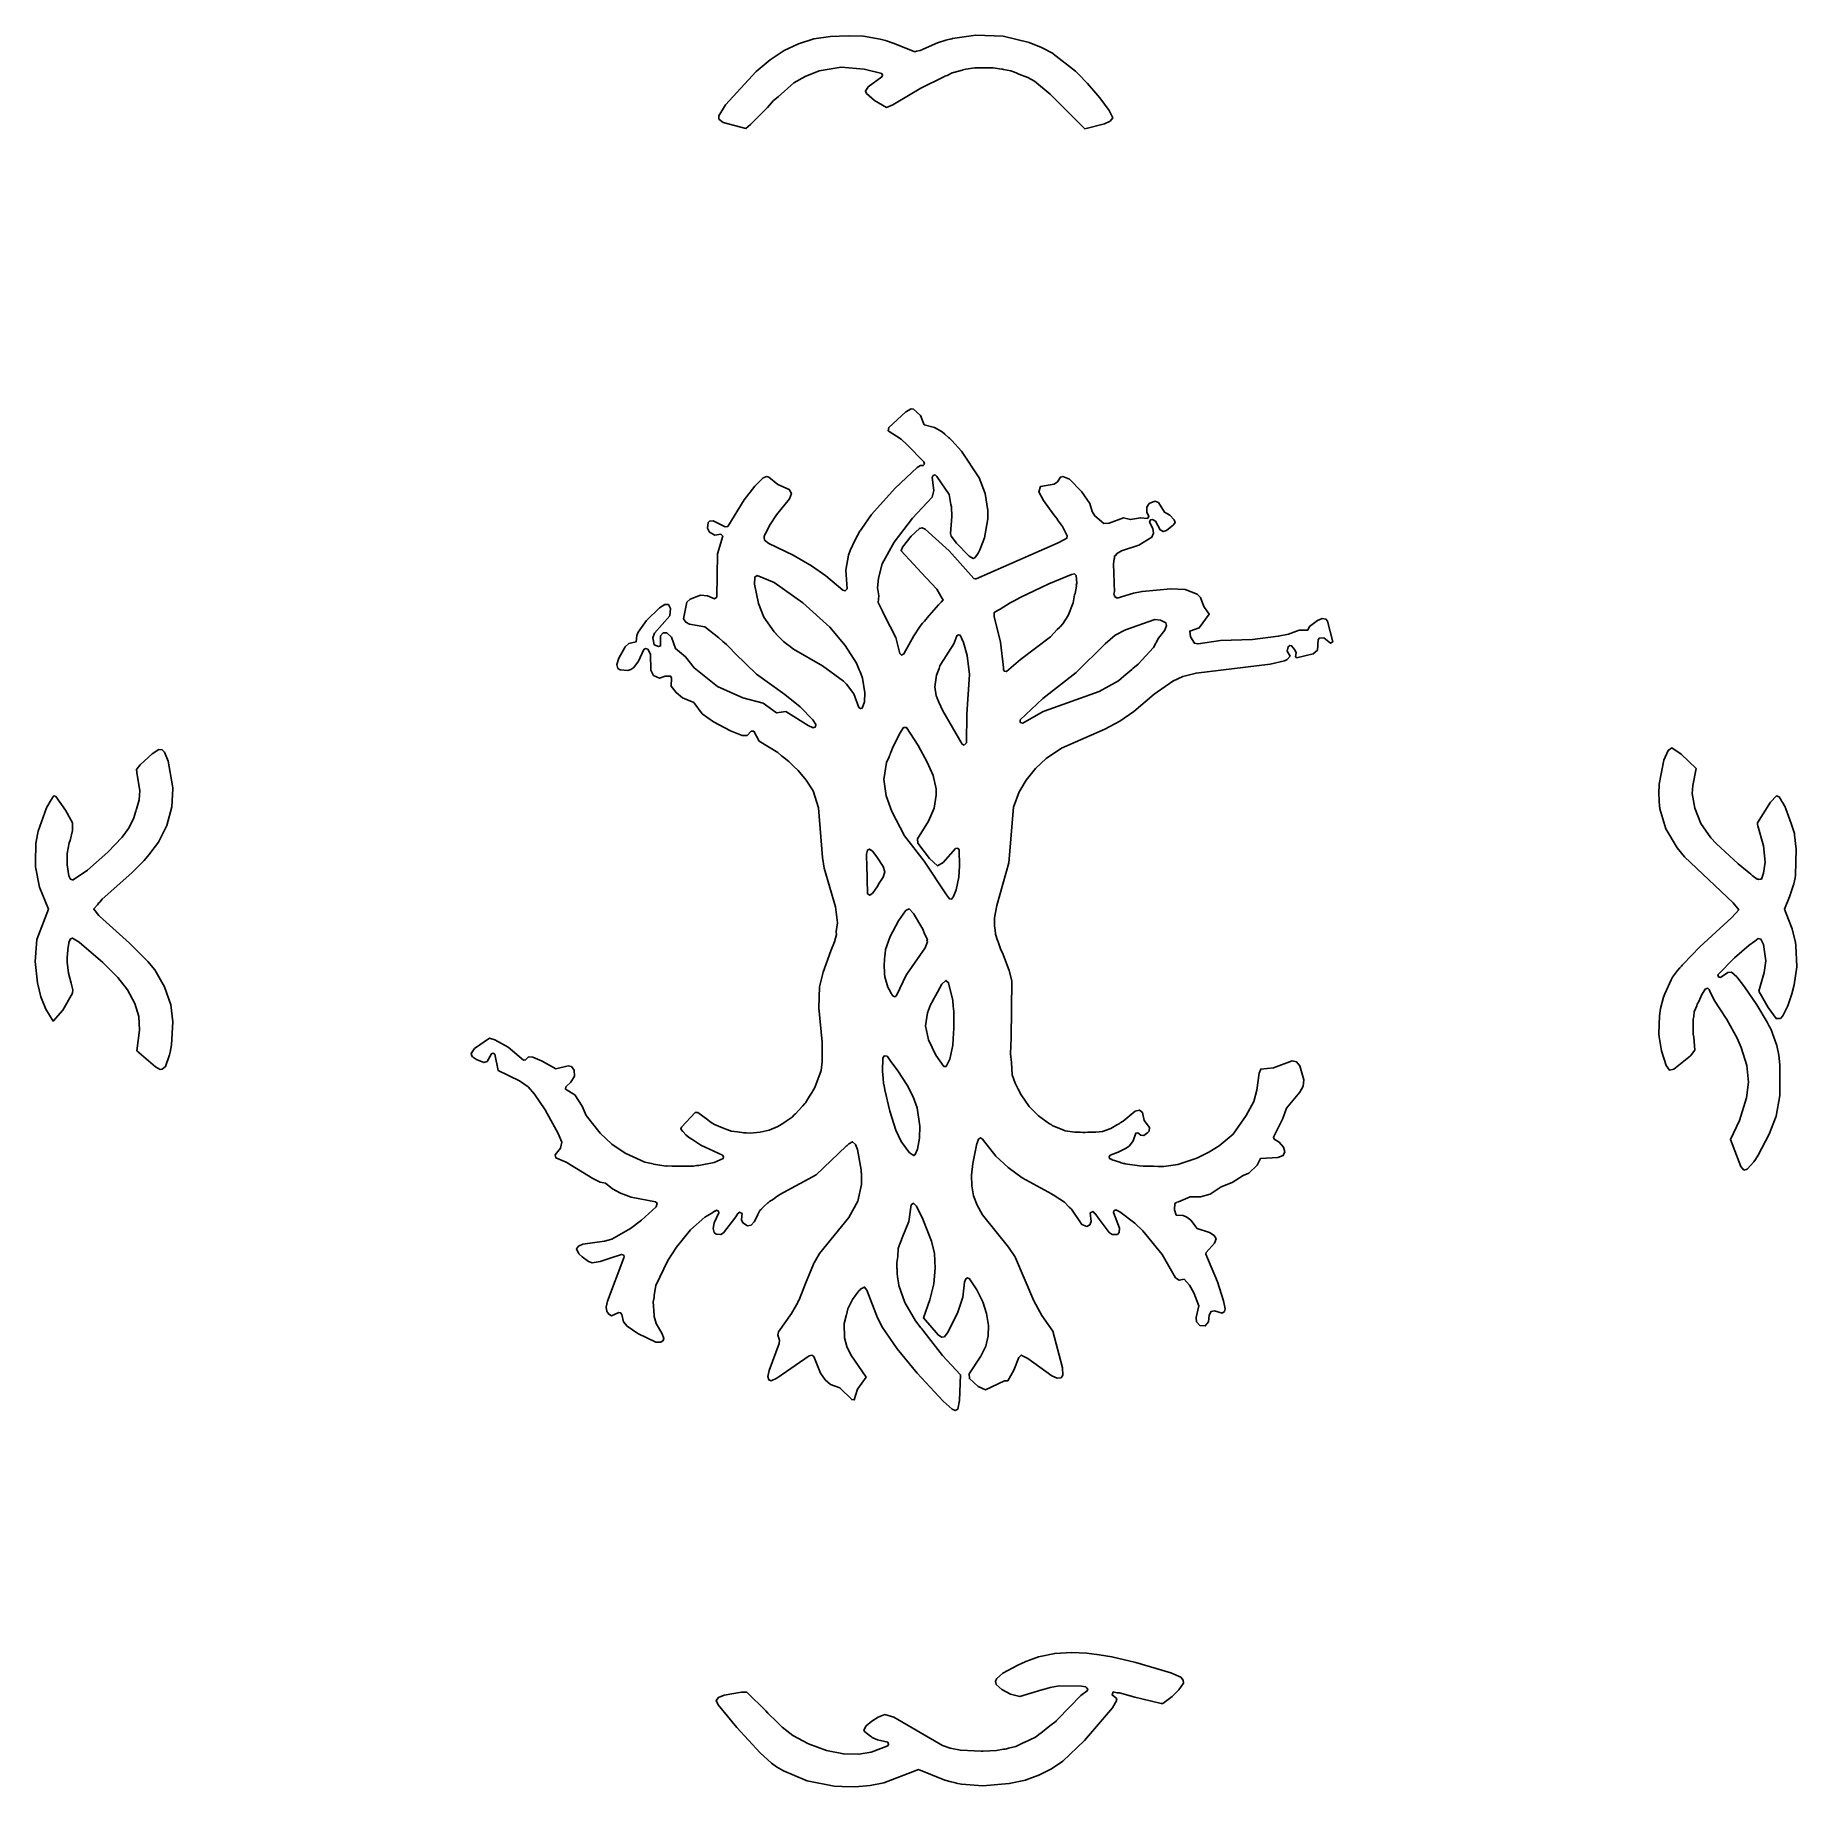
# Model space of a CAD drawing. Header units: millimetres. Extents: x 0 to 300, y 0 to 299.
import ezdxf

# ---------------------------------------------------------------- set-up
doc = ezdxf.new("R2010")
doc.units = ezdxf.units.MM
doc.layers.add('CUT', color=7, linetype='CONTINUOUS')

msp = doc.modelspace()

# ---------------------------------------------------------------- linework, layer by layer
at = {"layer": 'CUT'}
for points in [[(156.0558, 297.8502), (156.2706, 297.9013), (156.415, 297.9356), (160.3977, 298.5122), (165.0093, 298.3272), (169.4236, 297.2991), (171.5384, 296.4434), (173.5139, 295.3787), (173.5346, 295.3666), (173.5368, 295.3653), (173.5457, 295.36), (173.5594, 295.352), (177.3373, 292.3896), (177.8104, 291.9107), (179.3783, 290.3201), (181.4509, 287.852), (183.0712, 285.7086), (183.6709, 284.4285), (183.2269, 283.8691), (182.241, 283.4481), (178.9046, 282.6036), (173.0305, 288.455), (170.3272, 290.6847), (169.2098, 291.3186), (167.706, 291.908), (167.2485, 292.1311), (166.9461, 292.2059), (166.346, 292.4411), (165.0788, 292.6673), (164.9011, 292.7112), (164.8186, 292.7137), (163.2909, 292.9865), (160.2198, 292.9537), (158.6934, 292.7424), (158.1695, 292.5966), (158.0873, 292.5896), (157.8783, 292.5156), (156.3738, 292.0971), (155.5134, 291.6792), (155.0799, 291.5259), (154.9535, 291.4073), (151.0385, 289.506), (146.8282, 287.0072), (146.244, 286.6792), (145.1856, 286.2171), (143.1533, 287.3794), (141.7846, 288.5955), (141.5978, 288.9608), (142.0404, 289.705), (144.3888, 291.4022), (144.5014, 291.7126), (144.3655, 291.9751), (141.3461, 292.7463), (137.45, 293.0758), (133.7153, 292.4436), (131.3315, 291.5016), (129.4249, 290.4019), (126.7308, 288.0009), (125.9483, 287.3797), (124.9194, 286.2209), (122.0128, 283.2956), (121.2565, 282.6415), (117.3802, 283.6343), (116.6686, 284.2395), (116.6287, 284.7682), (117.8, 286.6579), (123.0242, 292.3334), (125.3967, 294.3456), (127.7763, 295.9352), (130.2175, 297.0683), (132.8323, 297.8779), (135.6403, 298.3026), (138.6464, 298.4229), (141.2657, 298.3298), (144.0832, 297.8475), (145.0208, 297.6114), (146.452, 297.0941), (149.9859, 295.6709), (150.2941, 295.799), (150.8869, 295.9128), (153.8344, 297.2231), (155.2938, 297.6691), (155.9309, 297.8205)], [(84.2471, 124.5928), (85.0234, 124.5353), (86.5695, 123.8891), (88.913, 122.5708), (91.0065, 123.0563), (91.5505, 122.9701), (92.0082, 122.3288), (92.066, 121.3395), (91.4503, 120.3262), (90.5881, 119.4826), (90.5486, 119.1226), (92.1461, 118.1191), (93.3732, 116.2214), (94.0517, 114.6011), (96.4628, 111.6273), (98.4475, 109.7347), (100.6876, 108.2143), (104.0683, 106.7013), (105.4652, 106.4089), (105.5291, 106.3451), (107.7056, 105.9823), (107.8565, 106.0746), (108.7074, 105.9812), (109.6922, 105.9952), (109.9549, 105.981), (110.5395, 106.0073), (110.9464, 106.0131), (110.9999, 106.021), (111.1216, 105.9823), (112.3308, 106.0126), (112.8564, 106.1115), (113.2614, 106.1297), (115.8718, 106.6306), (117.3662, 107.2985), (117.4389, 107.5842), (117.26, 107.8607), (113.5928, 109.5754), (112.0305, 110.593), (111.5075, 110.9612), (111.033, 111.362), (110.5563, 111.8708), (110.5469, 111.8808), (110.5459, 111.8819), (110.18, 112.2725), (110.1567, 112.3164), (110.2826, 112.6592), (112.6395, 115.123), (113.0922, 115.1588), (114.79, 113.9034), (115.1785, 113.5503), (115.6212, 113.2888), (115.9127, 113.0733), (117.2878, 112.5407), (118.4346, 112.0825), (118.4984, 112.0718), (118.7677, 111.9675), (119.8414, 111.8458), (120.9098, 111.6661), (121.2969, 111.681), (121.9683, 111.6049), (123.6539, 111.7872), (125.2062, 112.1399), (126.6868, 112.7321), (127.518, 113.2888), (127.7266, 113.3888), (128.1132, 113.6874), (129.1058, 114.3521), (129.4706, 114.7357), (129.6896, 114.9049), (130.8649, 116.2019), (131.2854, 116.6441), (131.3288, 116.714), (131.4166, 116.8109), (132.0746, 117.8923), (132.5391, 118.6095), (132.6403, 118.8219), (132.979, 119.3662), (134.0359, 122.272), (134.2498, 123.7878), (134.2179, 127.083), (133.6443, 132.9769), (133.7963, 136.5041), (134.4122, 139.0334), (135.6766, 142.6572), (136.3332, 144.1927), (136.6657, 145.4321), (136.6355, 145.8856), (136.602, 145.9238), (136.8164, 147.43), (136.4868, 150.1189), (134.583, 156.7413), (134.2793, 158.5409), (133.6194, 166.9936), (132.6783, 169.8947), (131.5298, 171.7096), (130.1267, 173.3791), (129.3344, 174.075), (128.5594, 174.8867), (127.4861, 175.7441), (127.3283, 175.8368), (126.6947, 176.3933), (123.5335, 178.3714), (122.577, 180.0225), (122.1446, 180.0448), (121.4625, 179.3013), (120.6371, 179.3018), (118.628, 180.0933), (115.7129, 181.6107), (113.8164, 182.979), (112.3652, 184.9276), (110.4619, 185.7479), (109.3599, 186.6195), (108.5583, 187.708), (108.5832, 189.1264), (108.4425, 189.3899), (107.5381, 189.4225), (106.5754, 189.056), (105.5526, 189.5517), (105.0562, 190.4422), (104.993, 193.1348), (104.5433, 193.9996), (104.171, 194.1089), (103.9002, 193.9664), (102.9578, 191.9375), (102.1593, 190.8607), (101.6968, 190.531), (101.1338, 190.3854), (99.8395, 190.4874), (99.4572, 190.7253), (99.2749, 191.3828), (99.6219, 192.4602), (100.6924, 194.4296), (101.354, 194.9553), (102.5721, 195.2314), (102.6968, 196.3338), (102.9467, 196.873), (104.3472, 198.9003), (106.5735, 201.0651), (107.4542, 201.5846), (108.0563, 201.592), (108.43, 200.9363), (108.3015, 199.6996), (105.6828, 196.7125), (105.4368, 195.9169), (105.6169, 194.7501), (106.3881, 194.457), (106.7365, 194.5675), (106.7277, 196.302), (107.1643, 196.7711), (107.7996, 196.7682), (108.5906, 196.0369), (109.2682, 194.1061), (110.9934, 192.7134), (112.4755, 190.814), (116.4096, 187.6249), (120.7009, 185.7393), (124.1916, 184.8077), (126.4675, 183.1833), (128.0628, 183.4156), (131.8432, 181), (132.7107, 180.6373), (133.0851, 180.7684), (133.151, 181.1596), (132.6418, 181.9554), (130.457, 184.1739), (127.8721, 186.3095), (123.0385, 189.778), (119.4097, 193.2861), (118.3934, 194.3605), (118.1652, 194.5486), (117.9342, 194.7911), (117.3438, 195.2833), (116.6625, 195.9419), (114.2716, 197.8224), (111.6321, 198.2367), (111.0163, 198.5974), (110.6437, 199.141), (111.2234, 201.9924), (111.7656, 202.5018), (113.532, 203.1694), (114.7103, 203.0716), (115.9177, 202.5974), (116.3263, 202.8823), (116.4129, 210.2132), (117.3195, 213.2647), (116.9849, 213.5923), (115.9484, 213.424), (115.0619, 213.9285), (114.7206, 214.6162), (114.8339, 215.5682), (115.0642, 215.8201), (115.6651, 215.8618), (117.7425, 214.8324), (118.1489, 214.8933), (120.9353, 219.4171), (122.7582, 221.7249), (123.2761, 222.2573), (124.2078, 223.1706), (124.8214, 223.4156), (125.1681, 223.3007), (126.705, 222.0534), (128.6281, 221.2052), (128.9853, 220.496), (128.6664, 219.5736), (126.4765, 216.8746), (125.2905, 215.0799), (124.611, 213.649), (124.5436, 213.6607), (124.3622, 213.2072), (124.3857, 213.1747), (124.3456, 213.0901), (124.4104, 212.5835), (125.1587, 211.9733), (129.2873, 209.9819), (132.401, 208.2113), (134.8652, 206.5067), (137.722, 204.0569), (138.127, 203.9321), (138.4677, 204.2913), (138.2695, 207.4518), (138.7263, 210.0116), (139.0116, 210.8279), (139.8493, 212.6007), (140.6457, 214.1103), (140.6554, 214.1242), (140.7262, 214.2249), (140.9616, 214.5599), (142.6272, 216.9306), (146.6681, 221.4205), (150.3692, 224.9102), (150.9545, 225.2547), (151.4289, 225.263), (151.6355, 225.5223), (151.5436, 225.8762), (148.6955, 228.8118), (147.6423, 229.7415), (145.4718, 231.19), (145.5505, 231.7301), (148.4371, 234.4047), (149.372, 234.9249), (149.7631, 234.8685), (150.9552, 233.7924), (151.604, 232.2008), (153.3199, 231.7475), (154.6332, 231.0249), (155.1024, 230.631), (155.7924, 230.0006), (155.8987, 229.9035), (155.9799, 229.8294), (156.088, 229.7306), (156.1843, 229.6426), (156.2882, 229.5477), (157.9549, 227.7041), (160.9375, 223.1729), (161.9537, 220.505), (162.4166, 217.6294), (162.4198, 216.1803), (161.8351, 212.9607), (161.0364, 210.8973), (160.7597, 210.3366), (160.2793, 209.6203), (159.9155, 209.4333), (159.2145, 209.8295), (157.0931, 212.0725), (156.1931, 213.2553), (156.0451, 213.6788), (156.3178, 216.5627), (156.2615, 218.2267), (156.1368, 218.6309), (155.8596, 220.3142), (153.7586, 223.3891), (153.4434, 223.6541), (153.0885, 223.5787), (152.9493, 223.2436), (153.1998, 221.014), (152.9521, 219.8907), (149.5759, 216.3274), (146.4904, 212.1933), (144.4537, 208.5158), (143.7933, 206.0832), (143.6192, 204.4737), (143.8426, 203.0916), (143.7801, 201.9423), (144.5198, 200.4934), (144.8131, 199.7092), (146.7763, 195.9932), (147.4396, 193.2804), (147.7289, 193.0061), (148.1503, 193.1857), (149.8137, 196.2903), (150.8013, 197.7708), (150.9022, 197.9052), (151.3232, 198.4045), (151.6474, 198.789), (152.3764, 199.6536), (152.4472, 199.7376), (153.6152, 201.0712), (154.0453, 201.5319), (154.0762, 201.5844), (154.3199, 201.8409), (154.4557, 202.031), (154.7944, 202.4177), (154.6521, 202.6532), (154.6524, 202.6571), (154.6491, 202.6581), (153.7175, 204.1999), (151.9576, 206.1049), (151.9294, 206.1409), (151.8587, 206.2119), (147.666, 210.7503), (147.9212, 211.363), (149.3936, 213.2637), (150.7866, 214.5472), (151.2242, 214.6857), (151.7402, 214.4432), (155.8322, 210.7524), (160.0222, 206.0492), (160.2582, 206.0057), (160.2835, 205.9776), (160.3211, 205.9942), (160.4576, 205.969), (174.3842, 212.0934), (175.3543, 212.6295), (175.4276, 212.6619), (175.4419, 212.6779), (175.8377, 212.8966), (175.9092, 213.2902), (175.0942, 214.904), (174.2908, 216.0033), (174.1849, 216.1773), (173.6576, 216.8698), (171.8863, 219.2933), (171.1, 220.8078), (171.3997, 221.6988), (173.6896, 222.1142), (174.2831, 222.4941), (174.8051, 223.2856), (175.1609, 223.4221), (176.3216, 222.9419), (178.3341, 220.8174), (179.7696, 218.7911), (180.1673, 217.4579), (180.6166, 216.6891), (182.1501, 215.3708), (183.075, 215.4583), (185.4736, 216.3757), (186.7154, 216.0775), (188.3724, 216.3798), (189.5594, 216.2286), (189.7925, 216.5987), (189.4801, 217.3533), (189.4631, 218.1501), (189.8901, 218.7819), (190.855, 219.1903), (191.4462, 218.9717), (192.4604, 217.3226), (193.4009, 216.7995), (194.1371, 216.0391), (194.2782, 215.5881), (194.0111, 215.1777), (192.8136, 214.2224), (192.2548, 214.0255), (191.75, 214.3011), (190.9258, 215.7906), (190.4533, 216.0761), (190.1168, 216.0438), (189.9341, 215.6447), (190.4844, 214.5348), (190.6224, 213.7499), (190.3449, 213.0533), (188.0909, 211.7201), (185.1629, 210.7286), (184.2963, 210.2221), (184.1823, 209.9697), (183.9742, 209.8794), (183.9692, 209.4978), (183.9215, 209.3922), (183.8225, 208.5198), (183.9148, 205.3588), (183.9134, 205.2536), (183.9196, 205.1957), (183.9591, 203.8434), (183.8543, 203.3826), (183.9799, 203.1315), (183.9839, 202.9931), (184.0891, 202.913), (184.1264, 202.8384), (184.171, 202.8506), (184.4195, 202.6614), (187.1726, 203.5514), (188.6472, 203.8298), (193.5463, 204.2573), (195.983, 204.1633), (198.0088, 203.3865), (198.6117, 202.8143), (199.1706, 201.2427), (200.0847, 199.9765), (198.3765, 197.628), (196.7759, 197.0768), (196.8781, 196.1165), (197.5783, 195.0021), (198.1873, 194.8893), (201.9844, 195.4607), (207.4608, 195.6427), (211.8364, 196.2126), (213.5913, 196.5775), (215.3603, 197.2131), (216.8601, 197.2135), (217.1655, 197.8397), (218.4834, 198.8583), (219.2898, 199.232), (219.9299, 199.1217), (220.2047, 198.7742), (221.1393, 195.2599), (220.738, 195.0491), (219.5856, 195.9211), (218.8051, 195.9015), (218.6229, 195.6159), (218.4856, 193.8549), (217.7864, 193.211), (214.9589, 192.5417), (214.785, 192.7635), (214.8698, 193.3555), (214.6529, 193.9156), (214.0971, 194.5734), (213.7758, 194.646), (213.4975, 194.4126), (213.3607, 193.6815), (213.8562, 192.7867), (213.3584, 192.238), (212.8642, 192.0235), (210.4786, 191.4748), (197.8375, 189.937), (195.5801, 189.3449), (193.892, 188.5617), (190.7346, 186.3257), (187.2637, 183.4058), (184.8624, 181.7656), (182.3079, 180.3675), (174.9556, 177.1283), (172.3318, 175.3885), (170.5503, 173.6684), (168.9642, 171.7202), (168.0581, 170.1998), (167.8508, 169.9039), (167.7932, 169.7552), (167.773, 169.7213), (166.7671, 167.1394), (166.0159, 157.6212), (163.9534, 150.3888), (163.5704, 148.2735), (163.5397, 146.8402), (163.6713, 146.2565), (163.6609, 146.2484), (163.7213, 145.4926), (164.0829, 144.432), (164.0985, 144.3631), (164.1675, 144.1837), (164.6282, 142.8324), (164.8891, 142.3107), (166.0368, 139.3313), (166.4976, 137.5494), (166.4124, 127.8324), (166.29, 125.0998), (166.4145, 123.6532), (166.5651, 121.5627), (167.0511, 120.1088), (167.5164, 119.2194), (167.5267, 119.1906), (167.5693, 119.1184), (168.0822, 118.1382), (169.4575, 116.1695), (171.0427, 114.5551), (172.88, 113.2299), (173.1845, 113.0917), (173.3557, 112.9521), (175.1629, 112.194), (175.5604, 112.0136), (177.2112, 111.7847), (178.2001, 111.7852), (178.5579, 111.732), (178.9296, 111.7603), (179.0033, 111.7553), (179.4085, 111.7859), (180.7794, 111.7866), (181.9381, 111.9093), (183.328, 112.4086), (184.4997, 113.1018), (184.7664, 113.2234), (184.9304, 113.3565), (185.4153, 113.6434), (187.4658, 115.3523), (188.2087, 115.5537), (188.7238, 115.1517), (189.0412, 113.7625), (189.9083, 112.5713), (189.8706, 111.9719), (189.8173, 111.912), (189.8147, 111.909), (189.7592, 111.8466), (189.6587, 111.7334), (188.9541, 111.2153), (188.4337, 111.3025), (187.9309, 111.6834), (187.6055, 111.642), (187.1577, 110.3073), (186.5362, 109.4863), (185.931, 109.0593), (184.6193, 108.4108), (183.2311, 107.8508), (183.0561, 107.5704), (183.1346, 107.2851), (183.5063, 107.157), (183.552, 107.0706), (184.8566, 106.6792), (184.9549, 106.6419), (185.0208, 106.63), (185.1289, 106.5975), (185.5189, 106.4631), (185.6413, 106.4438), (185.6681, 106.4358), (185.7992, 106.419), (188.2103, 106.0395), (188.8694, 106.0253), (189.205, 105.9823), (189.5617, 106.0105), (190.629, 105.9876), (191.3564, 105.9509), (191.5653, 105.9675), (192.3829, 105.95), (194.7315, 106.2743), (196.7741, 106.9531), (196.8609, 106.9742), (196.94, 107.0082), (197.9626, 107.3481), (200.0311, 108.3654), (201.7825, 109.4613), (204.1762, 111.4586), (206.3445, 114.6423), (207.6712, 117.0287), (208.1675, 118.9184), (208.5618, 121.851), (208.8497, 122.5345), (211.0297, 122.7574), (214.2132, 123.9053), (214.9613, 123.7467), (215.5242, 123.0639), (216.1941, 120.6882), (216.0954, 119.6064), (215.4838, 118.5733), (213.2201, 115.8518), (212.5876, 114.1302), (211.0094, 110.9421), (211.1081, 110.6129), (212.0061, 110.1074), (212.7292, 109.2513), (212.9634, 108.4269), (212.6785, 107.8187), (211.7361, 107.4954), (208.8078, 107.2882), (208.2217, 106.1708), (206.8453, 104.8252), (205.8377, 104.4172), (203.9694, 103.2153), (202.0934, 102.4702), (200.2245, 101.2364), (198.5929, 100.7592), (196.823, 100.7907), (194.8329, 99.9199), (194.5884, 99.8779), (194.4543, 99.7542), (194.2346, 99.6581), (194.1622, 98.562), (194.4628, 97.6617), (195.6535, 97.6028), (196.2994, 97.3495), (196.9614, 96.797), (198.0124, 95.4071), (200.1361, 94.7049), (200.8977, 94.193), (201.2596, 93.6337), (200.9595, 92.8697), (199.5653, 91.2932), (199.4853, 90.9968), (201.4966, 86.3073), (202.5256, 83.0993), (202.7732, 81.7), (202.6843, 81.265), (202.3039, 80.9882), (200.983, 81.4001), (200.4022, 81.2684), (200.0932, 80.6477), (199.9427, 79.4966), (199.4041, 78.8043), (198.4999, 78.882), (197.9333, 79.5309), (197.8573, 80.2426), (198.3047, 82.2061), (197.4851, 84.4466), (196.7455, 85.7225), (195.8384, 86.7566), (194.978, 86.5793), (194.341, 87.0073), (192.1019, 90.9476), (188.8138, 95.0117), (187.4403, 96.2968), (184.9031, 98.2082), (184.1713, 98.5591), (183.8781, 98.3938), (183.8139, 98.0993), (184.8178, 95.4577), (184.7487, 94.7321), (184.4595, 94.3972), (183.5806, 94.3477), (183.0653, 94.6848), (181.3312, 96.968), (180.5999, 98.0204), (180.5357, 98.0154), (180.3124, 98.3094), (179.8331, 98.0353), (179.9833, 96.5612), (179.7453, 96.015), (179.2754, 95.737), (178.3823, 96.059), (176.63, 98.6652), (176.2713, 99.0266), (176.2695, 99.0296), (176.2564, 99.0417), (175.4578, 99.8465), (175.1862, 100.028), (175.1311, 100.0788), (174.1933, 100.6915), (173.6396, 101.0615), (173.5617, 101.1041), (173.49, 101.151), (173.2498, 101.2749), (168.2443, 104.0152), (165.8668, 105.7506), (163.8013, 107.6924), (161.5272, 110.6026), (161.1577, 110.8193), (160.8184, 110.6138), (160.7075, 110.2647), (160.6633, 110.1959), (160.6389, 110.0487), (160.5713, 109.8356), (159.8766, 106.4809), (159.6419, 104.4861), (159.6681, 102.6785), (159.9781, 100.9556), (160.5994, 99.3679), (161.5256, 97.7018), (165.9404, 92.2388), (167.0168, 90.6402), (167.0254, 90.623), (167.0468, 90.5801), (167.0727, 90.5284), (167.1468, 90.3802), (170.2297, 83.0666), (171.6268, 80.5979), (173.4935, 77.9276), (175.1464, 71.6557), (175.2023, 70.4507), (174.8738, 69.9571), (174.2001, 69.9244), (173.2783, 70.3175), (169.2209, 73.2546), (168.1114, 73.8334), (167.6692, 73.4412), (166.8374, 71.2673), (165.8328, 69.4854), (165.2494, 69.4481), (161.9964, 67.9554), (160.7507, 68.513), (159.2777, 69.8325), (159.215, 70.6254), (161.2404, 73.6522), (162.0501, 75.3791), (162.4529, 77.1121), (162.5411, 78.9021), (162.2082, 80.8988), (161.5604, 82.8973), (160.5255, 84.9696), (159.3085, 86.8468), (158.9698, 86.992), (158.6814, 86.823), (158.4594, 86.27), (158.1334, 83.7164), (157.303, 81.1243), (155.6912, 77.7835), (155.0281, 76.9516), (154.5538, 76.906), (153.9386, 77.2889), (151.488, 80.1972), (152.5209, 83.2347), (153.2081, 85.992), (153.4737, 88.6174), (153.3574, 91.1472), (152.8472, 93.2601), (151.3807, 96.9705), (150.2902, 99.1804), (149.7619, 99.7026), (149.3796, 99.4247), (148.963, 96.5662), (147.852, 93.7806), (147.7479, 93.5478), (147.7234, 93.4582), (147.3945, 92.6333), (147.3259, 92.4921), (147.3258, 92.4611), (147.1459, 92.01), (147.0783, 90.5982), (146.9429, 89.6155), (146.9565, 88.7619), (146.9448, 88.6663), (146.9613, 88.4635), (146.9733, 87.7127), (147.068, 87.1529), (147.0681, 87.1526), (147.0681, 87.1524), (147.2382, 86.1475), (147.2757, 85.69), (148.2736, 82.8154), (150.1045, 79.6882), (151.0253, 78.5084), (151.1571, 78.3051), (151.9148, 77.3687), (154.7193, 73.7755), (157.7419, 70.4653), (157.6134, 66.1061), (157.2982, 64.6223), (156.8592, 64.3882), (156.3199, 64.6175), (154.8044, 65.9928), (150.3787, 70.7525), (146.9628, 74.9241), (144.5035, 78.5355), (143.618, 80.1819), (141.8149, 84.9078), (141.3857, 85.4357), (141.1901, 85.2979), (141.1799, 85.3029), (140.8132, 85.1011), (140.702, 84.9543), (140.4663, 84.7883), (139.3752, 83.3041), (138.6091, 81.7349), (138.3474, 80.6765), (138.3199, 80.5922), (138.3162, 80.5501), (137.9926, 79.2414), (138.0512, 76.7748), (138.4141, 75.3189), (139.0934, 73.9109), (141.7103, 70.0956), (140.2567, 68.0455), (139.6926, 66.2093), (139.2535, 66.2798), (137.2054, 68.2664), (135.6364, 68.8527), (134.7428, 69.6397), (133.9367, 70.7951), (132.7872, 73.5994), (132.4933, 73.8422), (132.0242, 73.6957), (126.5148, 69.9436), (125.5689, 69.4751), (125.1669, 69.6047), (124.9986, 70.2131), (125.1867, 71.2104), (126.9129, 75.8252), (126.9606, 76.331), (126.6915, 77.2779), (126.7782, 77.8195), (129.0122, 80.9296), (130.0651, 82.7926), (130.108, 82.8974), (130.2985, 83.2279), (131.3937, 86.0395), (132.7461, 89.3447), (132.7694, 89.3901), (132.816, 89.4806), (132.8418, 89.5308), (132.855, 89.5565), (133.7617, 91.1214), (138.7546, 97.2683), (140.2837, 100.0285), (140.8977, 102.8958), (140.8949, 103.1331), (140.9247, 103.2732), (140.8977, 104.8074), (140.8736, 104.9497), (140.8683, 105.404), (140.2201, 108.8273), (139.8712, 109.6981), (139.3938, 110.1693), (138.7599, 109.8062), (138.4595, 109.5208), (138.4263, 109.4973), (138.3546, 109.4221), (138.342, 109.4129), (138.3195, 109.3877), (133.1819, 104.5057), (127.0185, 101.152), (126.3039, 100.6611), (126.2114, 100.6132), (125.9302, 100.4045), (125.2873, 99.963), (125.1362, 99.8684), (125.0972, 99.8325), (124.9971, 99.7637), (124.3823, 99.1725), (123.9301, 98.7551), (123.9004, 98.7091), (123.6357, 98.4546), (123.3078, 97.7926), (123.2663, 97.7286), (123.2577, 97.6915), (122.6764, 96.5181), (122.1566, 95.9693), (121.4951, 95.8649), (120.7449, 96.3643), (120.5155, 96.848), (120.5533, 97.5137), (120.544, 97.5417), (120.5954, 97.9274), (120.1176, 98.1892), (119.9143, 97.9204), (119.8816, 97.9194), (119.5214, 97.4006), (117.4592, 94.6724), (116.9575, 94.3477), (116.2132, 94.4212), (115.8672, 94.6932), (115.6584, 95.4107), (115.8597, 96.34), (116.6666, 98.035), (116.5701, 98.3594), (116.2563, 98.4862), (115.9963, 98.3297), (115.9147, 98.3394), (115.4408, 97.9951), (114.2795, 97.2957), (111.8316, 95.1794), (109.4534, 92.2029), (107.9512, 89.9208), (105.9062, 85.6787), (105.6172, 84.0398), (105.6211, 83.6321), (105.495, 82.9285), (105.6166, 80.626), (105.6506, 80.5496), (105.652, 80.4083), (105.9839, 79.2481), (107.0252, 77.4605), (107.2804, 76.6863), (107.1563, 76.3045), (106.7985, 76.017), (105.924, 76.0457), (102.8895, 77.533), (101.0203, 78.7581), (100.4408, 79.4869), (100.1418, 80.7767), (99.9705, 80.9882), (99.9554, 81.0402), (99.6156, 81.0723), (98.3693, 80.5328), (97.904, 80.7832), (97.5628, 81.2751), (97.4913, 82.002), (97.7168, 83.0275), (100.5081, 90.4132), (100.5008, 90.4613), (100.5276, 90.5008), (100.4556, 90.832), (100.1126, 90.9801), (98.3217, 90.3837), (96.4342, 89.7833), (95.1072, 89.571), (94.4676, 89.7866), (93.37, 90.5493), (92.8277, 91.1022), (92.4412, 91.9462), (92.7876, 92.3885), (93.5005, 92.7015), (97.1858, 93.2173), (98.4645, 93.5875), (101.5924, 95.3786), (103.4867, 96.8001), (105.9624, 99.093), (106.1506, 99.7088), (105.8909, 99.9062), (101.736, 100.7286), (99.8997, 101.3826), (98.5543, 102.1471), (97.3606, 103.1208), (96.4515, 103.3056), (95.1969, 103.9154), (90.6486, 106.7035), (88.884, 107.4283), (88.7715, 107.9109), (89.6831, 109.0708), (89.9205, 110.1143), (89.3306, 111.5795), (87.0807, 115.5631), (85.2634, 118.2434), (84.1809, 119.503), (82.7364, 120.5002), (79.1088, 122.2816), (78.5197, 125.0631), (78.2389, 125.2315), (77.9572, 125.1511), (77.2179, 123.8391), (76.6401, 123.6381), (75.4215, 124.1423), (75.3893, 124.1605), (74.7553, 124.6356), (74.6143, 124.7851), (74.5157, 125.1583), (75.0635, 126.0196), (77.6354, 127.773), (78.5431, 127.5094), (80.8129, 126.2384), (83.4355, 124.0503), (83.7581, 124.0979)], [(138.3935, 188.0423), (139.6275, 186.4013), (140.4853, 184.0781), (140.7669, 183.9017), (141.0533, 183.9815), (141.4142, 185.0664), (141.503, 186.55), (141.0912, 189.0469), (140.7809, 189.8449), (140.7096, 190.1637), (140.5255, 190.5015), (140.0973, 191.6025), (138.151, 194.6222), (135.5067, 197.7452), (130.9555, 201.8776), (126.0877, 205.3672), (123.1521, 206.5368), (122.766, 206.2792), (122.6979, 205.0804), (123.3803, 201.7646), (124.3143, 199.4761), (126.0539, 196.9413), (126.3901, 196.6046), (126.3937, 196.5992), (126.4207, 196.5739), (127.6705, 195.3221), (128.184, 194.918), (128.3978, 194.7172), (128.5636, 194.6193), (129.333, 194.0139), (134.2749, 191.1922), (137.8715, 188.5644)], [(173.0626, 196.0937), (174.2333, 197.3314), (174.6933, 197.7773), (174.754, 197.882), (175.1718, 198.3237), (176.0561, 199.7146), (176.915, 201.9141), (177.1611, 203.2361), (177.2945, 203.4733), (177.4759, 204.7127), (177.4684, 204.887), (177.5354, 205.2467), (177.4437, 206.5667), (177.1532, 206.8026), (176.6305, 206.7168), (172.8085, 205.1524), (167.8906, 202.7987), (166.9192, 202.2361), (166.201, 201.8935), (164.5129, 200.8424), (163.5533, 200.2866), (163.5511, 200.2436), (163.4862, 200.2032), (163.5205, 199.6237), (163.5124, 199.4613), (163.5354, 199.3703), (163.5355, 199.3689), (163.5422, 199.3437), (164.5959, 195.1772), (165.0606, 190.8619), (165.0868, 190.5583), (165.0937, 190.5541), (165.0996, 190.4995), (165.2491, 190.2483), (165.5681, 190.1778), (167.9818, 192.2471)], [(191.8207, 198.9439), (190.8167, 199.0497), (185.8591, 197.3008), (184.1043, 196.3622), (182.3904, 194.9411), (177.4549, 190.0073), (171.77, 185.5922), (167.8905, 181.9634), (167.9384, 181.5032), (168.3569, 181.3982), (171.81, 183.3763), (171.9785, 183.4636), (181.3434, 186.7941), (184.6259, 188.6114), (185.5751, 189.4158), (186.9265, 190.5183), (187.0849, 190.6952), (187.9956, 191.467), (190.5853, 194.2903), (191.4723, 195.9011), (192.5134, 197.2585), (192.7889, 198.0078), (192.6953, 198.4889)], [(158.3936, 177.6913), (158.7734, 178.0543), (158.856, 182.9517), (159.3088, 189.6933), (158.9171, 192.9553), (158.298, 195.1367), (157.7173, 196.3694), (157.4068, 196.4714), (157.1277, 196.3013), (156.6099, 194.9209), (154.4109, 191.455), (154.3598, 191.3256), (154.2465, 191.156), (154.1254, 190.7322), (153.6705, 189.5806), (153.3829, 187.6109), (153.6247, 186.0898), (153.7789, 185.7336), (153.7952, 185.6444), (154.0941, 185.0058), (154.7404, 183.5129), (158.0644, 177.8581)], [(155.3555, 152.1616), (155.8734, 151.5324), (156.2408, 151.4599), (156.5955, 151.9039), (157.0169, 153.0398), (157.4653, 155.2122), (157.6165, 157.1145), (157.5355, 159.8606), (157.2947, 160.1401), (156.9287, 160.0937), (154.8055, 157.6824), (153.8633, 157.1358), (152.4668, 158.3556), (150.5024, 161.0029), (150.4621, 161.731), (152.3301, 164.7456), (153.2659, 166.9676), (153.6524, 169.1367), (153.5979, 170.2389), (153.099, 172.5196), (152.1106, 174.7434), (150.5376, 177.6174), (148.5811, 180.6593), (148.0528, 180.6578), (147.3622, 179.5974), (146.7851, 178.2941), (146.3092, 177.4573), (145.8991, 176.4057), (145.7846, 176.1734), (145.7183, 175.9423), (145.6416, 175.7456), (145.6302, 175.6855), (145.1877, 174.6862), (144.7354, 171.828), (145.097, 169.0454), (146.0736, 166.3552), (148.2136, 162.2282), (151.5914, 157.9143)], [(0.6952, 137.1855), (0.3316, 140.8525), (0.583, 144.56), (2.5711, 149.7651), (1.0299, 153.4938), (0.3742, 156.9422), (0.3531, 157.6977), (0.3512, 157.7675), (0.351, 157.7751), (0.351, 157.7764), (0.4523, 160.8605), (0.4975, 161.2442), (0.8567, 163.0048), (2.2482, 166.9973), (2.3069, 167.1035), (3.0491, 168.3545), (3.2021, 168.6123), (3.3481, 168.8583), (3.3741, 168.9021), (3.5564, 169.0361), (3.8584, 168.946), (5.4926, 166.6182), (6.6644, 164.4544), (6.6455, 163.1277), (6.2581, 161.4507), (6.1289, 161.0491), (5.7394, 159.2047), (5.784, 158.4215), (5.7391, 157.2872), (6.0735, 155.4163), (6.3555, 154.8398), (6.6884, 154.75), (6.7085, 154.7333), (6.7203, 154.7414), (6.8005, 154.7198), (9.1998, 156.4131), (12.7096, 159.439), (15.1171, 161.9947), (16.2168, 163.5077), (17.0749, 165.1316), (17.4555, 166.4316), (17.5339, 166.6324), (17.561, 166.7923), (18.0155, 168.345), (18.103, 169.9735), (17.6341, 172.9452), (17.6112, 173.1252), (17.5932, 173.2662), (17.5793, 173.375), (17.5637, 173.4974), (18.1714, 174.3328), (20.2263, 176.2004), (21.3836, 176.9151), (21.9502, 176.8754), (22.3506, 176.4655), (22.9353, 174.9196), (23.6968, 170.7188), (23.7294, 170.4192), (23.7324, 170.3922), (23.7335, 170.3814), (23.7459, 170.2678), (23.5743, 167.153), (22.7355, 163.9879), (21.2964, 161.1392), (19.6462, 158.988), (18.8744, 158.0272), (16.769, 155.9217), (11.7436, 151.4707), (11.3077, 150.9636), (11.1653, 150.8307), (10.9013, 150.4909), (10.2947, 149.7852), (10.3241, 149.7479), (10.3189, 149.7413), (11.1593, 148.6849), (11.1639, 148.6807), (11.2784, 148.5354), (16.3471, 143.98), (19.4928, 140.8345), (20.6747, 139.401), (22.3227, 136.5559), (23.3824, 133.468), (23.7253, 130.5563), (23.5154, 126.6641), (23.2942, 125.3877), (23.1699, 124.9413), (22.4707, 122.9518), (21.9258, 122.5065), (21.5958, 122.4738), (20.8048, 122.9063), (17.6133, 125.6621), (18.0465, 129.1415), (17.9602, 131.4661), (17.282, 133.6967), (16.0446, 136.0204), (14.3927, 138.1444), (11.8608, 140.6477), (7.8019, 144.1366), (6.67, 144.8336), (6.3337, 144.678), (6.0508, 144.0836), (5.9827, 143.4568), (5.9459, 143.3813), (5.7397, 141.5421), (5.7547, 141.3593), (5.7391, 141.215), (5.7857, 140.7497), (5.7722, 140.6354), (5.8292, 140.3162), (5.8921, 139.6886), (5.9149, 139.411), (5.9236, 139.3748), (5.9737, 138.8748), (6.4583, 137.1331), (6.7306, 135.9917), (6.6987, 135.4504), (5.0336, 132.5815), (3.3992, 130.6868), (2.1155, 132.7161), (1.2732, 134.8358)], [(280.5669, 140.2258), (280.7031, 140.3815), (283.5871, 143.3156), (289.0323, 148.3074), (290.1943, 149.6557), (289.2593, 150.824), (280.9349, 158.668), (279.6825, 160.1991), (277.7885, 163.4484), (276.7657, 166.8087), (276.7394, 167.012), (276.7283, 167.0973), (276.7243, 167.1283), (276.7177, 167.1794), (276.6023, 169.4481), (276.6269, 170.9771), (276.6325, 171.032), (277.4627, 175.1369), (278.1996, 176.7626), (278.802, 177.2015), (280.3825, 176.1329), (282.9332, 173.7069), (282.3453, 170.7974), (282.2837, 169.4429), (282.4886, 168.172), (282.4886, 168.1669), (282.4903, 168.1611), (282.6913, 166.9142), (283.7508, 164.3142), (285.4539, 161.8777), (286.3386, 160.9296), (290.0912, 157.4472), (292.2502, 155.689), (292.4604, 155.5035), (293.3268, 154.8708), (293.478, 154.8572), (293.5984, 154.7809), (293.8145, 154.827), (293.8379, 154.8249), (293.8415, 154.8328), (294.0298, 154.873), (294.3858, 155.8731), (294.6795, 157.7706), (294.413, 160.5523), (293.4133, 163.951), (293.3534, 164.1602), (293.3486, 164.4343), (295.5877, 167.9455), (296.6039, 169.0151), (297.0333, 168.8809), (297.3756, 168.3241), (297.5348, 168.0651), (297.6717, 167.8424), (297.9943, 167.3176), (298.0063, 167.2954), (298.2066, 166.8278), (299.1208, 164.3278), (299.641, 162.6054), (299.6739, 162.4189), (299.935, 159.9343), (299.8455, 155.5307), (299.7996, 155.0919), (299.5673, 154.0431), (298.8098, 151.8331), (297.9706, 149.7654), (298.6657, 148.006), (299.2554, 146.3794), (299.843, 144.0954), (299.894, 143.5286), (300.0542, 140.0022), (300.0488, 139.9093), (299.631, 136.8493), (299.2339, 135.3167), (298.5463, 133.2749), (297.6806, 131.5732), (297.2715, 131.1238), (296.5244, 131.1357), (295.1693, 133.0386), (293.601, 135.7836), (294.5005, 138.9427), (294.7679, 140.9707), (294.3874, 143.7528), (293.9442, 144.6656), (293.9336, 144.6649), (293.9331, 144.6662), (293.4759, 144.7276), (292.9271, 144.3173), (291.9617, 143.6319), (289.4314, 141.4624), (286.5987, 138.5845), (286.7152, 138.2401), (287.0651, 138.1414), (288.3013, 138.9721), (288.9396, 139.0414), (289.8395, 138.2023), (291.1524, 136.5249), (293.2847, 133.4485), (295.0106, 130.5407), (295.3774, 129.843), (295.4689, 129.669), (295.5858, 129.4466), (295.6288, 129.3649), (296.6872, 126.5522), (296.9977, 124.8916), (297.1657, 123.2651), (297.1841, 122.9535), (297.1841, 118.0408), (296.5444, 114.5223), (295.3683, 111.4362), (293.4806, 107.8694), (293.0424, 107.1558), (292.7215, 106.7478), (291.6337, 105.4957), (291.0637, 105.3336), (290.539, 105.9301), (288.7539, 110.5674), (290.2876, 113.76), (291.5063, 117.655), (291.8342, 120.3155), (291.5328, 123.1621), (290.6162, 126.1762), (289.9164, 127.7898), (288.1564, 130.9814), (285.9907, 134.2431), (285.2473, 135.8191), (285.1645, 136.0804), (284.9352, 136.2779), (284.6047, 136.1986), (284.6, 136.1998), (284.5985, 136.1971), (284.54, 136.1831), (283.9054, 135.2432), (283.3689, 134.022), (283.1229, 133.5868), (283.0382, 133.2693), (282.6064, 132.2864), (282.5546, 131.4555), (282.4356, 131.0094), (282.429, 128.4617), (282.5379, 127.9655), (282.6904, 125.7706), (281.9966, 124.8076), (279.1289, 122.5051), (278.4014, 122.3255), (277.8505, 123.1172), (277.0579, 125.6225), (276.6334, 128.0439), (276.6008, 128.5066), (276.6806, 131.618), (276.8488, 132.8165), (277.3725, 134.7919), (277.5892, 135.3642), (278.6754, 137.734), (278.9217, 138.1482), (279.776, 139.3215), (280.1805, 139.784), (280.4191, 140.0569)], [(141.7716, 159.1049), (141.7886, 158.4591), (141.7729, 158.3444), (141.8098, 157.656), (141.8116, 157.5867), (141.8042, 157.528), (141.8161, 157.415), (141.9491, 152.3665), (142.3617, 152.1072), (142.7272, 152.4), (142.7749, 152.4208), (143.6737, 153.7232), (143.8147, 153.9942), (144.6326, 155.2185), (144.9125, 156.1046), (144.5949, 157.0346), (143.5102, 158.6684), (142.7982, 159.6166), (142.573, 159.7721), (142.5478, 159.8067), (142.5085, 159.8165), (142.2749, 159.9778), (141.9223, 159.798)], [(148.3954, 149.4841), (147.1933, 147.7869), (145.7998, 145.0914), (145.0014, 142.8985), (144.9366, 142.1244), (144.9185, 142.0621), (144.9121, 141.8321), (144.896, 141.6399), (144.8553, 141.4182), (144.8614, 141.2263), (144.7674, 140.1044), (144.8347, 139.033), (144.8288, 138.8181), (144.8546, 138.7164), (144.8849, 138.2349), (145.3761, 136.4972), (145.8648, 135.6616), (145.955, 135.3683), (146.0756, 135.2686), (146.1769, 135.0612), (146.2285, 135.04), (146.2868, 134.9403), (146.6064, 134.8542), (146.877, 135.0448), (148.5914, 138.612), (148.6457, 138.7032), (151.7589, 143.1785), (152.1517, 144.1602), (152.0527, 144.4286), (152.1384, 144.5727), (151.6342, 145.5621), (151.3446, 146.3466), (149.745, 149.0139), (149.0094, 149.7775), (148.8263, 149.69), (148.626, 149.6462), (148.5447, 149.5554)], [(153.5092, 134.9922), (153.1139, 134.2963), (153.0581, 134.1586), (152.6749, 133.4505), (152.1566, 132.1301), (151.8134, 129.9092), (152.2921, 127.5207), (153.5609, 124.8975), (154.9445, 122.9704), (155.3201, 122.9634), (155.9567, 124.1939), (156.4366, 126.5792), (156.5777, 128.6216), (156.6484, 129.435), (156.6466, 129.6185), (156.6485, 129.6471), (156.6455, 129.7228), (156.6195, 132.3113), (156.506, 133.2155), (156.4664, 134.2068), (155.7482, 137.2182), (155.2932, 137.6166), (154.5963, 137.001)], [(150.8436, 112.8219), (150.3927, 115.9234), (149.7361, 117.8243), (148.6703, 119.8064), (147.1282, 122.2553), (145.8179, 123.9759), (145.3668, 124.6521), (145.2838, 124.6772), (145.2326, 124.7445), (144.7991, 124.7766), (144.5583, 124.3906), (144.4653, 122.1464), (144.6304, 120.9005), (144.6715, 120.1452), (144.8313, 119.3842), (144.8848, 118.9806), (145.7228, 115.3893), (146.7531, 112.1493), (147.6895, 110.1888), (149.0874, 108.247), (149.8335, 107.8068), (150.0778, 107.9867), (150.4246, 108.8964), (150.7866, 110.7682)], [(161.5967, 6.4346), (163.8692, 6.5266), (165.1068, 6.7414), (165.3232, 6.7603), (165.5648, 6.8208), (165.7748, 6.8573), (165.9121, 6.9079), (167.1574, 7.22), (168.5542, 7.8819), (168.5775, 7.8905), (168.6046, 7.9057), (170.5112, 8.8091), (171.2957, 9.424), (171.4166, 9.4922), (172.9681, 10.7349), (174.0192, 11.5588), (174.097, 11.6391), (174.1101, 11.6496), (174.3332, 11.883), (178.2257, 15.9008), (179.3349, 16.6661), (179.4277, 17.0173), (179.1503, 17.2827), (179.0816, 17.3928), (178.3451, 17.5008), (174.5753, 17.5295), (173.0239, 17.2881), (171.8757, 16.9383), (171.7554, 16.9126), (171.6122, 16.858), (167.8724, 15.7188), (166.2762, 16.1088), (164.7959, 16.915), (163.8515, 17.7733), (163.6937, 18.2707), (163.8759, 18.7593), (164.9419, 19.6743), (167.5453, 21.0801), (168.2405, 21.3824), (168.6624, 21.5659), (168.8819, 21.6614), (169.5087, 21.934), (171.0369, 22.4844), (173.7889, 23.061), (176.7133, 23.2409), (179.2464, 23.0959), (181.3663, 22.8281), (183.5174, 22.4847), (187.6052, 21.5092), (193.5522, 19.7584), (195.2405, 19.0081), (195.6655, 18.5192), (195.7146, 17.9893), (194.9022, 16.856), (193.7742, 15.729), (192.1634, 14.5402), (191.9974, 14.5537), (191.9393, 14.5584), (191.8852, 14.5628), (191.6882, 14.5788), (187.4249, 15.613), (184.8231, 16.3306), (184.4021, 16.3462), (183.7537, 16.5035), (183.57, 15.9894), (184.2173, 15.5244), (184.2289, 15.5116), (184.3364, 15.0934), (183.6338, 13.7826), (178.8735, 8.2324), (175.1646, 4.713), (173.2493, 3.4262), (171.2344, 2.3861), (171.005, 2.295), (170.9408, 2.2695), (170.9399, 2.2691), (170.9399, 2.2691), (168.9627, 1.5441), (168.8374, 1.5126), (166.0723, 0.9166), (161.5612, 0.5431), (157.9339, 0.7847), (157.3066, 0.9148), (157.0607, 0.9792), (156.6656, 1.0828), (156.1524, 1.2173), (155.1185, 1.4882), (150.6155, 3.2968), (150.4374, 3.2286), (150.4307, 3.2315), (150.3227, 3.1847), (144.7191, 1.0391), (142.398, 0.5876), (139.8355, 0.3612), (137.6216, 0.3821), (136.291, 0.4521), (131.6798, 1.392), (131.493, 1.4456), (131.482, 1.4487), (131.4118, 1.4688), (131.3669, 1.4817), (127.6384, 3.0522), (126.465, 3.7345), (125.624, 4.3938), (123.6668, 6.1416), (119.6959, 10.4739), (116.5229, 14.3116), (116.2102, 15.0483), (116.5707, 15.56), (117.5794, 15.9441), (120.5175, 16.4675), (121.4266, 16.4508), (124.6436, 13.2762), (124.9814, 12.8859), (126.5408, 11.4041), (127.4286, 10.5279), (129.2155, 9.0662), (131.8983, 7.6501), (134.9563, 6.5432), (137.8496, 5.9526), (140.4936, 5.8891), (142.5519, 6.2505), (145.3759, 7.3309), (145.5379, 7.629), (145.3746, 7.9653), (143.6346, 8.3464), (142.8228, 8.6818), (142.7565, 8.7327), (142.6098, 8.8451), (142.4729, 8.9501), (141.4737, 9.7161), (141.2932, 10.0224), (141.7031, 10.711), (142.654, 11.5067), (143.7503, 12.2228), (144.9053, 12.6574), (146.3931, 12.2349), (154.6913, 7.3947), (156.0245, 6.9069), (157.7476, 6.586), (161.2534, 6.4046)]]:
    msp.add_lwpolyline(points, close=True, dxfattribs=at)

doc.saveas('drawing.dxf')
